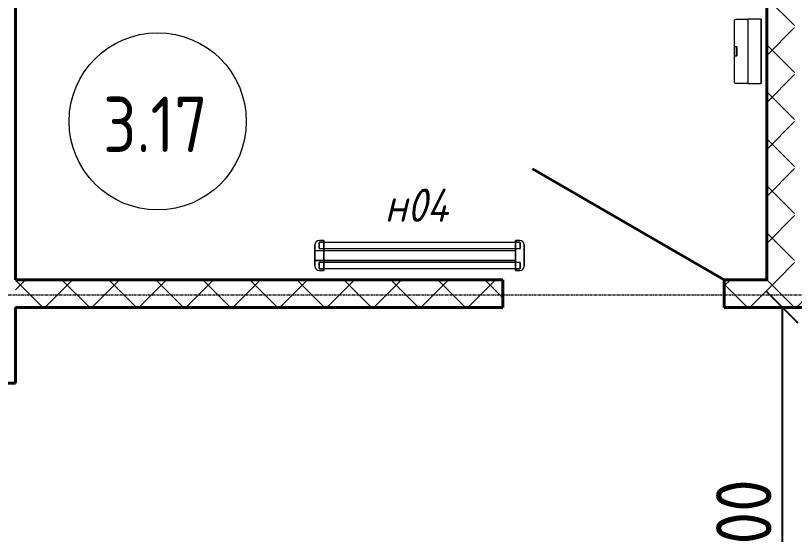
# Model space of a CAD drawing. Header units: millimetres. Extents: x -32954 to 151739, y -65671 to 56243.
# Drawn here: x -12325 to -8808, y -54873 to -52531 of the extents above; entities that cross this region are included whole.
import ezdxf

# ---------------------------------------------------------------- set-up
doc = ezdxf.new("R2010")
doc.units = ezdxf.units.MM
doc.linetypes.add('ADSK_Линия сетки', pattern=[21, 12, -3, 3, -3])
for name, color, linetype, lineweight in [('M-EQPM', 7, 'Continuous', 9), ('M-EQPM-IDEN', 7, 'Continuous', 9), ('Двери', 7, 'Continuous', 18), ('Марки помещений', 7, 'Continuous', 18), ('Оси', 7, 'Continuous', 9), ('Панель', 7, 'Continuous', 30), ('Размеры', 7, 'Continuous', 9), ('Стены разрез', 7, 'Continuous', 40)]:
    doc.layers.add(name, color=color, linetype=linetype, lineweight=lineweight)
doc.styles.add('GOST Common', font='GOST_Common.ttf', dxfattribs={"width": 0.9, "height": 250})
doc.styles.add('GOST Common_I', font='GOST_Common Italic.ttf', dxfattribs={"width": 0.9, "height": 150})
doc.dimstyles.new('ADSK_Проверочный', dxfattribs={"dimscale": 304.8, "dimtxt": 251.428749, "dimasz": 0.463911, "dimexe": 0.492126, "dimexo": 0.492126, "dimgap": 0.164042, "dimtad": 1, "dimdec": 0, "dimdsep": 46, "dimtxsty": 'GOST Common', "dimblk1": 'OBLIQUE', "dimblk2": 'OBLIQUE', "dimsah": 1, "dimcen": 0.09, "dimazin": 0, "dimtfac": 1, "dimtdec": 4, "dimtix": 1, "dimtmove": 0, "dimatfit": 3, "dimfxl": 1, "dimtvp": 1, "dimtolj": 1, "dimtzin": 0, "dimarcsym": 2})
pattern_1 = [(45, (-1e-11, -50353.12), (-106.066, 106.066), []), (135, (-1e-11, -50353.12), (-106.066, -106.066), [])]

# ---------------------------------------------------------------- blocks, each defined once
blk = doc.blocks.new('AC_Дверь_Однопольная_ПВХ - 960х2080h В О Л-278485-В_АР_ПЭ_03 Этаж')
at = {"layer": 'Панель'}
blk.add_line((500, 62.5), (-366, 562.5), dxfattribs=at)
blk = doc.blocks.new('ADSK_Марка_Помещение_2_ГОСТ21-501-2011 - Имя и Категория-86712-В_АР_ПЭ_03 Этаж')
at = {"layer": 'Марки помещений'}
blk.add_circle((0, 0), 4, dxfattribs=at)
blk = doc.blocks.new('_Oblique')
at = {"color": 0, "linetype": 'ByBlock', "lineweight": -2}
blk.add_line((-0.5, -0.5), (0.5, 0.5), dxfattribs=at)
blk = doc.blocks.new('*D226')
at = {"layer": 'Defpoints', "color": 0, "transparency": 16777216}
for p in [(-8862, -53848.1), (-8050, -53848.1), (-8050, -55948.1)]:
    blk.add_point(p, dxfattribs=at)
at = {"layer": 'Размеры', "color": 0, "lineweight": -2, "transparency": 16777216}
for p, q in [((-8200, -53848.1), (-9012, -53848.1)), ((-8862, -55948.1), (-8862, -53848.1)), ((-8200, -55948.1), (-9012, -55948.1))]:
    blk.add_line(p, q, dxfattribs=at)
at = {"layer": 'Размеры', "color": 0, "lineweight": -2, "transparency": 16777216, "xscale": 141.4, "yscale": 141.4, "zscale": 141.4}
for p, rotation in [((-8862, -53848.1), 90), ((-8862, -55948.1), 270)]:
    blk.add_blockref('_Oblique', p, dxfattribs=dict(at, rotation=rotation))
at = {"layer": 'Размеры', "color": 0, "transparency": 16777216, "insert": (-9037, -54898.1), "char_height": 250, "width": 700.591, "attachment_point": 5, "rotation": 90, "style": 'GOST Common'}
blk.add_mtext('\\A1;2100', dxfattribs=at)
blk = doc.blocks.new('Н04_Облучатель воздуха бактерицидный - Облучатель ГКБ-10518361-О_ТХ_01')
at = {"layer": 'M-EQPM'}
for p, q in [((-472.5, 47.5), (-472.5, -47.5)), ((-472.5, -47.5), (-472.5, 47.5)), ((454, 59), (-454, 59)), ((-454, 31), (-454, 59)), ((-454, 59), (-454, 31)), ((-432.5, 67.5), (-452.5, 67.5)), ((-452.5, 67.5), (-432.5, 67.5)), ((-432.5, -67.5), (-432.5, 67.5)), ((-432.5, 67.5), (-432.5, -67.5)), ((432.5, 67.5), (432.5, -67.5)), ((452.5, 67.5), (432.5, 67.5)), ((432.5, 67.5), (452.5, 67.5)), ((432.5, -67.5), (432.5, 67.5)), ((454, 31), (454, 59)), ((454, 59), (454, 31)), ((472.5, -47.5), (472.5, 47.5)), ((472.5, 47.5), (472.5, -47.5)), ((-472.5, -22.5), (-472.5, 22.5)), ((-472.5, 22.5), (-472.5, -22.5)), ((-472.5, 22.5), (432.5, 22.5)), ((-472.5, 22.5), (432.5, 22.5)), ((-454, 31), (454, 31)), ((432.5, -22.5), (432.5, 22.5)), ((432.5, 22.5), (432.5, -22.5)), ((432.5, -22.5), (-472.5, -22.5)), ((-472.5, -22.5), (432.5, -22.5)), ((454, -31), (-454, -31)), ((-454, -31), (-454, -59)), ((-454, -59), (-454, -31)), ((454, -31), (454, -59)), ((454, -59), (454, -31)), ((-454, -59), (454, -59)), ((-452.5, -67.5), (-432.5, -67.5)), ((-432.5, -67.5), (-452.5, -67.5)), ((432.5, -67.5), (452.5, -67.5)), ((452.5, -67.5), (432.5, -67.5))]:
    blk.add_line(p, q, dxfattribs=at)
for centre, start, end in [((-452.5, 47.5), 90, 180), ((-452.5, 47.5), 90, 180), ((452.5, 47.5), 360, 90), ((452.5, 47.5), 0, 90), ((-452.5, -47.5), 180, 270), ((-452.5, -47.5), 180, 270), ((452.5, -47.5), 270, 360), ((452.5, -47.5), 270, 360)]:
    blk.add_arc(centre, 20, start, end, dxfattribs=at)
blk = doc.blocks.new('б_п_Дозатор бумажных полотенец с ТП - Дозатор бумажных полотенец _ручной_-8001081-О_ТХ_01')
at = {"layer": 'M-EQPM'}
for p, q in [((-145, 5.3), (-145, 54.7)), ((-140, 60), (140, 60)), ((-140, 60), (140, 60)), ((-20, 60), (-20, 50)), ((-20, 60), (-20, 50)), ((20, 50), (20, 60)), ((20, 50), (20, 60)), ((145, 54.7), (145, 5.3)), ((140, 0), (-140, 0)), ((-145, 0), (-145, -60)), ((145, -60), (145, 0)), ((-140, -60), (-145, -60)), ((140, -60), (-140, -60)), ((-140, -60), (140, -60)), ((145, -60), (140, -60))]:
    blk.add_line(p, q, dxfattribs=at)
at = {"layer": 'M-EQPM', "flags": 128}
for points in [[(0, 60), (-3.9, 60), (-7.7, 60), (-11.1, 60), (-14.1, 60), (-16.6, 60), (-18.5, 60), (-19.6, 60), (-20, 60), (-19.6, 60), (-18.5, 60), (-16.6, 60), (-14.1, 60), (-11.1, 60), (-7.7, 60), (-3.9, 60), (0, 60)], [(0, 60), (-3.9, 60), (-7.7, 60), (-11.1, 60), (-14.1, 60), (-16.6, 60), (-18.5, 60), (-19.6, 60), (-20, 60), (-19.6, 60), (-18.5, 60), (-16.6, 60), (-14.1, 60), (-11.1, 60), (-7.7, 60), (-3.9, 60), (0, 60)], [(0, 50), (-3.9, 50), (-7.7, 50), (-11.1, 50), (-14.1, 50), (-16.6, 50), (-18.5, 50), (-19.6, 50), (-20, 50), (-19.6, 50), (-18.5, 50), (-16.6, 50), (-14.1, 50), (-11.1, 50), (-7.7, 50), (-3.9, 50), (0, 50)], [(0, 50), (-3.9, 50), (-7.7, 50), (-11.1, 50), (-14.1, 50), (-16.6, 50), (-18.5, 50), (-19.6, 50), (-20, 50), (-19.6, 50), (-18.5, 50), (-16.6, 50), (-14.1, 50), (-11.1, 50), (-7.7, 50), (-3.9, 50), (0, 50)], [(0, 60), (3.9, 60), (7.7, 60), (11.1, 60), (14.1, 60), (16.6, 60), (18.5, 60), (19.6, 60), (20, 60), (19.6, 60), (18.5, 60), (16.6, 60), (14.1, 60), (11.1, 60), (7.7, 60), (3.9, 60), (0, 60)], [(0, 60), (3.9, 60), (7.7, 60), (11.1, 60), (14.1, 60), (16.6, 60), (18.5, 60), (19.6, 60), (20, 60), (19.6, 60), (18.5, 60), (16.6, 60), (14.1, 60), (11.1, 60), (7.7, 60), (3.9, 60), (0, 60)], [(0, 50), (3.9, 50), (7.7, 50), (11.1, 50), (14.1, 50), (16.6, 50), (18.5, 50), (19.6, 50), (20, 50), (19.6, 50), (18.5, 50), (16.6, 50), (14.1, 50), (11.1, 50), (7.7, 50), (3.9, 50), (0, 50)], [(0, 50), (3.9, 50), (7.7, 50), (11.1, 50), (14.1, 50), (16.6, 50), (18.5, 50), (19.6, 50), (20, 50), (19.6, 50), (18.5, 50), (16.6, 50), (14.1, 50), (11.1, 50), (7.7, 50), (3.9, 50), (0, 50)], [(-145, -60), (-144.9, -60), (-144.5, -60), (-143.9, -60), (-143.1, -60), (-142.2, -60), (-141.1, -60), (-140, -60)], [(140, -60), (141.1, -60), (142.2, -60), (143.1, -60), (143.9, -60), (144.5, -60), (144.9, -60), (145, -60)]]:
    blk.add_lwpolyline(points, dxfattribs=at)
at = {"layer": 'M-EQPM'}
for points, knots in [([(-145, 55), (-145, 55.4), (-144.9, 56.1), (-144.6, 56.9), (-144.4, 57.4), (-144.2, 57.8), (-143.9, 58.1), (-143.5, 58.5), (-143.1, 59), (-142.3, 59.5), (-141.3, 59.9), (-140.4, 60), (-140, 60)], [0, 0, 0, 0, 0.166667, 0.25, 0.333333, 0.375, 0.416667, 0.5, 0.583333, 0.666667, 0.833333, 1, 1, 1, 1]), ([(-145, 54.7), (-145, 55.2), (-144.9, 55.9), (-144.7, 56.6), (-144.6, 57), (-144.4, 57.3), (-144.2, 57.6), (-144.1, 57.9), (-143.9, 58.1), (-143.7, 58.3), (-143.5, 58.5), (-143.3, 58.7), (-143.1, 58.9), (-142.8, 59.1), (-142.6, 59.3), (-142.4, 59.4), (-142.3, 59.5), (-142, 59.6), (-141.7, 59.7), (-141.4, 59.8), (-141.1, 59.9), (-140.6, 60), (-140.2, 60), (-140, 60)], [-1, -1, -1, -1, -0.785714, -0.732143, -0.678571, -0.625, -0.571429, -0.535714, -0.5, -0.464286, -0.428571, -0.392857, -0.357143, -0.321429, -0.285714, -0.267857, -0.25, -0.214286, -0.178571, -0.142857, -0.107143, -0.071429, 0, 0, 0, 0]), ([(140, 60), (140.4, 60), (141.3, 59.9), (142.3, 59.5), (143.1, 59), (143.5, 58.5), (143.9, 58.1), (144.2, 57.8), (144.4, 57.4), (144.6, 56.9), (144.9, 56.1), (145, 55.4), (145, 55)], [0, 0, 0, 0, 0.166667, 0.333333, 0.416667, 0.5, 0.583333, 0.625, 0.666667, 0.75, 0.833333, 1, 1, 1, 1]), ([(140, 60), (140.2, 60), (140.5, 60), (141, 59.9), (141.3, 59.8), (141.6, 59.7), (142, 59.6), (142.4, 59.4), (142.6, 59.2), (142.9, 59.1), (143.2, 58.8), (143.5, 58.6), (143.7, 58.3), (143.9, 58.1), (144.1, 57.9), (144.2, 57.7), (144.3, 57.4), (144.5, 57.1), (144.7, 56.6), (144.9, 55.7), (145, 55.1), (145, 54.7)], [-1, -1, -1, -1, -0.946429, -0.892857, -0.866071, -0.839286, -0.785714, -0.732143, -0.705357, -0.678571, -0.625, -0.571429, -0.535714, -0.5, -0.464286, -0.428571, -0.392857, -0.357143, -0.285714, -0.142857, 0, 0, 0, 0]), ([(-140, 0), (-140.2, 0), (-140.5, 0), (-141, 0.1), (-141.3, 0.2), (-141.6, 0.3), (-142, 0.4), (-142.4, 0.6), (-142.6, 0.8), (-142.9, 0.9), (-143.2, 1.2), (-143.5, 1.4), (-143.7, 1.7), (-143.9, 1.9), (-144.1, 2.1), (-144.2, 2.3), (-144.3, 2.6), (-144.5, 2.9), (-144.7, 3.4), (-144.9, 4.3), (-145, 4.9), (-145, 5.3)], [-1, -1, -1, -1, -0.946429, -0.892857, -0.866071, -0.839286, -0.785714, -0.732143, -0.705357, -0.678571, -0.625, -0.571429, -0.535714, -0.5, -0.464286, -0.428571, -0.392857, -0.357143, -0.285714, -0.142857, 0, 0, 0, 0]), ([(145, 5.3), (145, 4.8), (144.9, 4.1), (144.7, 3.4), (144.6, 3), (144.4, 2.7), (144.2, 2.4), (144.1, 2.1), (143.9, 1.9), (143.7, 1.7), (143.5, 1.5), (143.3, 1.3), (143.1, 1.1), (142.8, 0.9), (142.6, 0.7), (142.4, 0.6), (142.3, 0.5), (142, 0.4), (141.7, 0.3), (141.4, 0.2), (141.1, 0.1), (140.6, 0), (140.2, 0), (140, 0)], [-1, -1, -1, -1, -0.785714, -0.732143, -0.678571, -0.625, -0.571429, -0.535714, -0.5, -0.464286, -0.428571, -0.392857, -0.357143, -0.321429, -0.285714, -0.267857, -0.25, -0.214286, -0.178571, -0.142857, -0.107143, -0.071429, 0, 0, 0, 0])]:
    blk.add_open_spline(points, degree=3, knots=knots, dxfattribs=at)

msp = doc.modelspace()

# ---------------------------------------------------------------- hatches: boundary and pattern name
at = {"layer": 'Стены разрез', "lineweight": 9}
h = msp.add_hatch(dxfattribs=at)
h.set_pattern_fill('FP_1', color=256, style=0, pattern_type=2)
h.set_pattern_definition(pattern_1)
h.paths.add_polyline_path([(-8808.4, -53723.1), (-8808.4, -48303.1), (-8933.4, -48303.1), (-8933.4, -53723.1)])
h = msp.add_hatch(dxfattribs=at)
h.set_pattern_fill('FP_1', color=256, style=0, pattern_type=2)
h.set_pattern_definition(pattern_1)
h.paths.add_polyline_path([(-170, -53848.1), (-150, -53848.1), (-150, -53723.1), (-1126.6, -53723.1), (-1126.6, -53848.1), (-730, -53848.1)])
h.paths.add_polyline_path([(-2126.6, -53848.1), (-2126.6, -53723.1), (-3975, -53723.1), (-3975, -53848.1), (-3118.4, -53848.1)])
h.paths.add_polyline_path([(-4975, -53848.1), (-4975, -53723.1), (-5508.4, -53723.1), (-5508.4, -53848.1)])
h.paths.add_polyline_path([(-6508.4, -53848.1), (-6508.4, -53723.1), (-9125, -53723.1), (-9125, -53848.1), (-7650, -53848.1)])
h.paths.add_polyline_path([(-10125, -53848.1), (-10125, -53723.1), (-12325, -53723.1), (-12325, -53848.1), (-12132.1, -53848.1)])

# ---------------------------------------------------------------- linework, layer by layer
at = {"layer": 'Оси', "linetype": 'ADSK_Линия сетки'}
msp.add_line((2500, -53793.1), (-32136.4, -53793.1), dxfattribs=at)
at = {"layer": 'Стены разрез'}
for p, q in [((-12325, -53723.1), (-12325, -48323.1)), ((-8933.4, -48323.1), (-8933.4, -53723.1)), ((-10125, -53723.1), (-12325, -53723.1)), ((-10125, -53848.1), (-10125, -53723.1)), ((-8933.4, -53723.1), (-9125, -53723.1)), ((-9125, -53723.1), (-9125, -53848.1)), ((-12325, -53848.1), (-10125, -53848.1)), ((-12325, -54190.5), (-12325, -53848.1)), ((-9125, -53848.1), (-8450, -53848.1)), ((-12850, -54190.5), (-12325, -54190.5))]:
    msp.add_line(p, q, dxfattribs=at)

# ---------------------------------------------------------------- block references
at = {"layer": 'M-EQPM', "rotation": 89.99999999999999}
msp.add_blockref('б_п_Дозатор бумажных полотенец с ТП - Дозатор бумажных полотенец _ручной_-8001081-О_ТХ_01', (-9018.2, -52692.6), dxfattribs=at)
at = {"layer": 'M-EQPM'}
msp.add_blockref('Н04_Облучатель воздуха бактерицидный - Облучатель ГКБ-10518361-О_ТХ_01', (-10500.9, -53613.8), dxfattribs=at)
at = {"layer": 'Двери'}
msp.add_blockref('AC_Дверь_Однопольная_ПВХ - 960х2080h В О Л-278485-В_АР_ПЭ_03 Этаж', (-9625, -53785.6), dxfattribs=at)
at = {"layer": 'Марки помещений', "xscale": 99.99999999999993, "yscale": 99.99999999999993, "zscale": 99.99999999999993}
msp.add_blockref('ADSK_Марка_Помещение_2_ГОСТ21-501-2011 - Имя и Категория-86712-В_АР_ПЭ_03 Этаж', (-11683.2, -53008.4), dxfattribs=at)

# ---------------------------------------------------------------- texts
at = {"layer": 'M-EQPM-IDEN', "char_height": 150, "attachment_point": 1, "style": 'GOST Common_I'}
for s, insert, width in [('04', (-10556.8, -53311.9), 259.747), ('\\fGOST Common|b0|i1|c204|p34|;\\W.9;н', (-10658, -53311.9), 122.658)]:
    msp.add_mtext(s, dxfattribs=dict(at, insert=insert, width=width))
at = {"layer": 'Марки помещений', "lineweight": 9, "insert": (-11930, -52897), "char_height": 250, "width": 606.076, "attachment_point": 1, "style": 'GOST Common'}
msp.add_mtext('3.17', dxfattribs=at)

# ---------------------------------------------------------------- dimensions: what is measured, and where the dimension line sits
at = {"layer": 'Размеры'}
dim = msp.add_linear_dim(base=(-8862, -53848.1), p1=(-8050, -55948.1), p2=(-8050, -53848.1), angle=90, dimstyle='ADSK_Проверочный', override={"dimpost": '<>', "dimfxl": 2100}, dxfattribs=at)
dim.commit()
dim.dimension.update_dxf_attribs({"geometry": '*D226', "text_midpoint": (-9037, -54898.1)})

doc.saveas('drawing.dxf')
